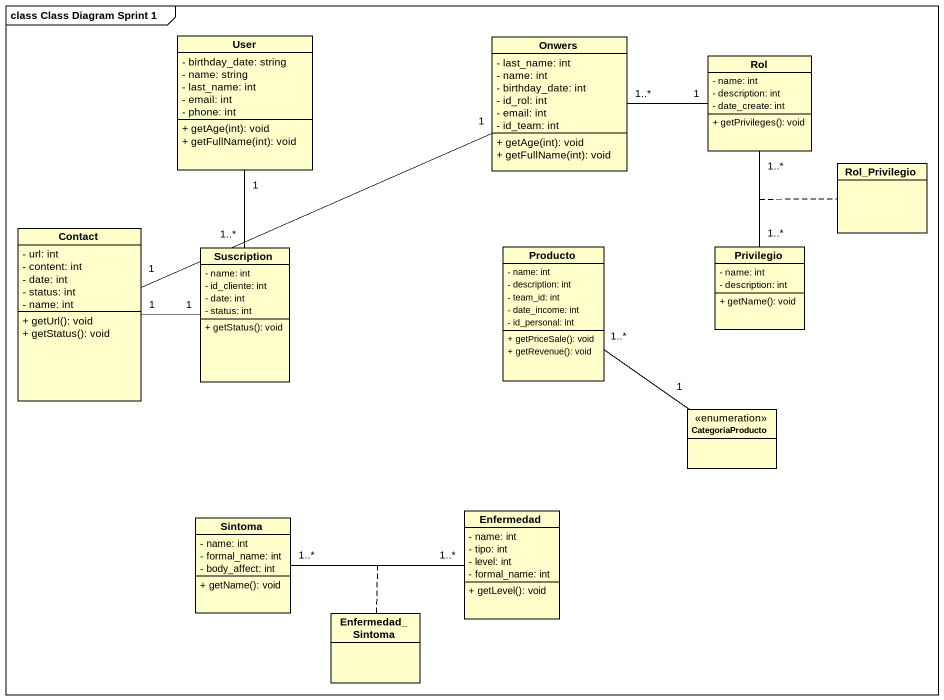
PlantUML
@startuml
mainframe class Class Diagram Sprint 1
hide circle
hide empty members
skinparam classAttributeIconSize 0
class User {
  - birthday_date: string
  - name: string
  - last_name: int
  - email: int
  - phone: int
  + getAge(int): void
  + getFullName(int): void
}
class Onwers {
  - last_name: int
  - name: int
  - birthday_date: int
  - id_rol: int
  - email: int
  - id_team: int
  + getAge(int): void
  + getFullName(int): void
}
class Rol {
  - name: int
  - description: int
  - date_create: int
  + getPrivileges(): void
}
class Rol_Privilegio
class Contact {
  - url: int
  - content: int
  - date: int
  - status: int
  - name: int
  + getUrl(): void
  + getStatus(): void
}
class Suscription {
  - name: int
  - id_cliente: int
  - date: int
  - status: int
  + getStatus(): void
}
class Producto {
  - name: int
  - description: int
  - team_id: int
  - date_income: int
  - id_personal: int
  + getPriceSale(): void
  + getRevenue(): void
}
class Privilegio {
  - name: int
  - description: int
  + getName(): void
}
enum CategoriaProducto
class Sintoma {
  - name: int
  - formal_name: int
  - body_affect: int
  + getName(): void
}
class Enfermedad {
  - name: int
  - tipo: int
  - level: int
  - formal_name: int
  + getLevel(): void
}
class Enfermedad_Sintoma
Onwers "1" -left- "1" Contact
Rol "1" -left- "1..*" Onwers
Suscription "1..*" -up- "1" User
Suscription "1" -left- "1" Contact
Producto "1..*" -- "1" CategoriaProducto
Privilegio "1..*" -up- "1..*" Rol
(Privilegio, Rol) .. Rol_Privilegio
Sintoma "1..*" -right- "1..*" Enfermedad
(Sintoma, Enfermedad) .. Enfermedad_Sintoma
@enduml
